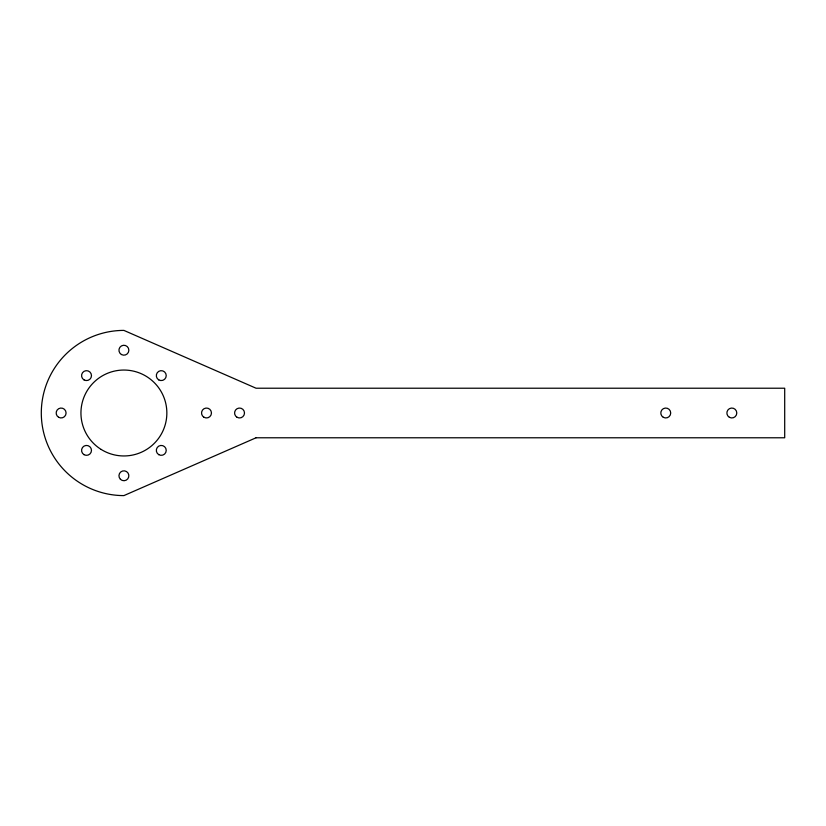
<?xml version="1.0" encoding="UTF-8"?>
<svg xmlns="http://www.w3.org/2000/svg" width="826" height="826" viewBox="0 0 826 826"><rect width="100%" height="100%" fill="white"/><g stroke="black" fill="none" stroke-linecap="round" stroke-linejoin="round"><path stroke-width="1.24" d="M256.06 437.78L123.9 495.6A82.6 82.6 0 0 1 41.3 413A82.6 82.6 0 0 1 123.9 330.4L256.06 388.22L784.7 388.22L784.7 437.78L256.06 437.78M101.216 449.478A42.952 42.952 0 0 0 166.831 414.404A42.952 42.952 0 0 0 103.653 375.118A42.952 42.952 0 0 0 101.216 449.478M729.358 417.295A4.956 4.956 0 0 0 736.792 413A4.956 4.956 0 0 0 729.358 408.705A4.956 4.956 0 0 0 729.358 417.295M663.278 417.295A4.956 4.956 0 0 0 670.712 413A4.956 4.956 0 0 0 663.278 408.705A4.956 4.956 0 0 0 663.278 417.295M120.4 479.276A4.956 4.956 0 0 0 128.691 477.056A4.956 4.956 0 0 0 122.62 470.985A4.956 4.956 0 0 0 120.4 479.276M121.422 354.519A4.956 4.956 0 0 0 128.856 350.224A4.956 4.956 0 0 0 121.422 345.929A4.956 4.956 0 0 0 121.422 354.519M237.062 417.295A4.956 4.956 0 0 0 244.496 413A4.956 4.956 0 0 0 237.062 408.705A4.956 4.956 0 0 0 237.062 417.295M204.022 417.295A4.956 4.956 0 0 0 211.456 413A4.956 4.956 0 0 0 204.022 408.705A4.956 4.956 0 0 0 204.022 417.295M58.646 417.295A4.956 4.956 0 0 0 66.08 413A4.956 4.956 0 0 0 58.646 408.705A4.956 4.956 0 0 0 58.646 417.295M84.046 379.908A4.956 4.956 0 0 0 91.479 375.623A4.956 4.956 0 0 0 84.046 371.328A4.956 4.956 0 0 0 84.046 379.908M158.799 454.672A4.956 4.956 0 0 0 166.232 450.376A4.956 4.956 0 0 0 158.799 446.092A4.956 4.956 0 0 0 158.799 454.672M158.799 379.908A4.956 4.956 0 0 0 166.232 375.623A4.956 4.956 0 0 0 158.799 371.328A4.956 4.956 0 0 0 158.799 379.908M84.046 454.672A4.956 4.956 0 0 0 91.479 450.376A4.956 4.956 0 0 0 84.046 446.092A4.956 4.956 0 0 0 84.046 454.672"/></g></svg>
